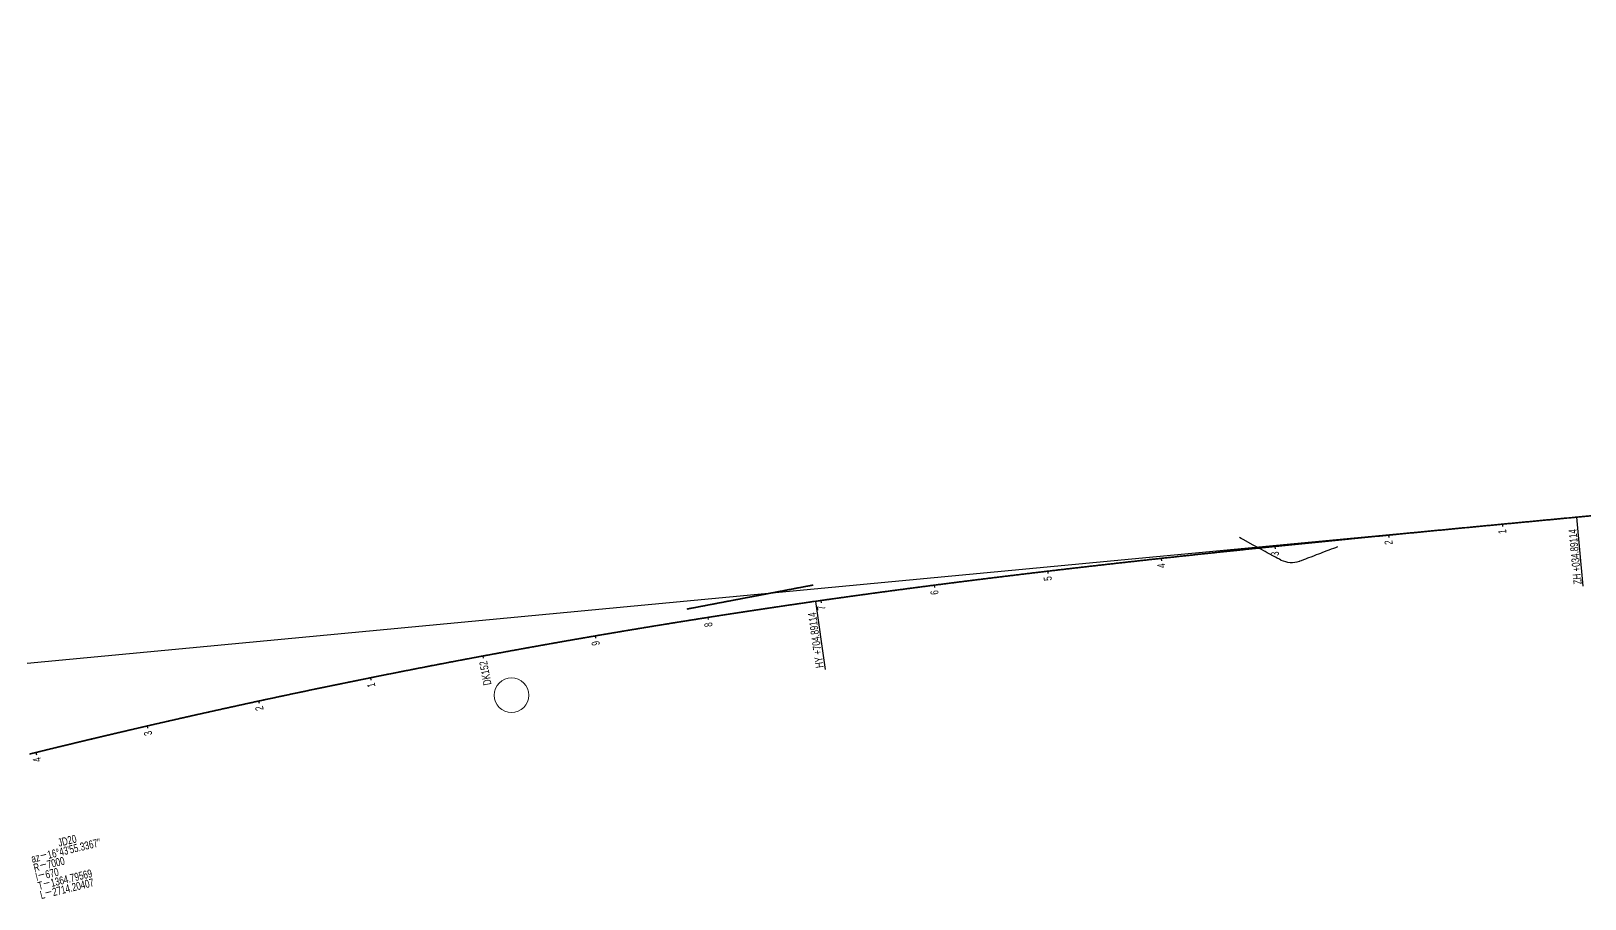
# Model space of a CAD drawing. Header units: millimetres. Extents: x 497834 to 621495, y 3353175 to 3430424.
# Drawn here: x 538261 to 539620, y 3374591 to 3375351 of the extents above; entities that cross this region are included whole.
import ezdxf

# ---------------------------------------------------------------- set-up
doc = ezdxf.new("R2010")
doc.units = ezdxf.units.MM
for name, color, linetype in [('DK改路中线', 7, 'Continuous'), ('dl4', 7, 'Continuous'), ('房屋圆', 7, 'Continuous'), ('沪乍杭打线-0.0-200.8段-施工系转设计系成果-2000坐标系-左线_中线_交点', 7, 'Continuous'), ('沪乍杭打线-0.0-200.8段-施工系转设计系成果-2000坐标系-左线_五大桩', 7, 'Continuous'), ('沪乍杭打线-0.0-200.8段-施工系转设计系成果-2000坐标系-左线_曲线资料', 7, 'Continuous'), ('沪乍杭打线-0.0-200.8段-施工系转设计系成果-2000坐标系-左线_里程', 7, 'Continuous')]:
    doc.layers.add(name, color=color, linetype=linetype)
doc.styles.add('PM_LC', font='slromans.shx', dxfattribs={"width": 0.75, "bigfont": 'hztxt.shx'})
doc.styles.add('PM_QX', font='slromans.shx', dxfattribs={"width": 0.75, "bigfont": 'hztxt.shx'})

msp = doc.modelspace()

# ---------------------------------------------------------------- linework, layer by layer
at = {"layer": 'DK改路中线', "color": 3, "linetype": 'Continuous', "ltscale": 2, "flags": 128}
msp.add_lwpolyline([(539403.9, 3374899.6), (539402, 3374898.9), (539400.2, 3374898.2), (539398.3, 3374897.5), (539396.4, 3374896.8), (539394.6, 3374896), (539390.8, 3374894.6), (539389, 3374893.9), (539387.1, 3374893.2), (539385.2, 3374892.5), (539383.3, 3374891.8), (539381.5, 3374891), (539377.7, 3374889.6), (539375.9, 3374888.9), (539374, 3374888.2), (539372.1, 3374887.5), (539370.9, 3374887, -0.219528), (539370.3, 3374886.8), (539368.4, 3374886.2), (539366.4, 3374885.8), (539364.4, 3374885.7), (539362.4, 3374885.7), (539360.4, 3374886), (539358.5, 3374886.4), (539356.6, 3374887), (539354.7, 3374887.8), (539354.2, 3374888.1), (539353, 3374888.8), (539351.2, 3374889.7), (539349.5, 3374890.7), (539342.4, 3374894.5), (539340.7, 3374895.5), (539331.9, 3374900.2), (539330.1, 3374901.2), (539321.3, 3374906), (539319.6, 3374906.9), (539318.2, 3374907.7)], format="xyb", dxfattribs=at)
at = {"layer": 'DK改路中线', "color": 3, "linetype": 'Continuous', "ltscale": 2, "const_width": 1.4, "flags": 128}
msp.add_lwpolyline([(538945.1, 3374866.2), (538943.1, 3374865.8), (538941.1, 3374865.4), (538939.2, 3374865.1), (538937.2, 3374864.7), (538935.2, 3374864.3), (538933.3, 3374863.9), (538931.3, 3374863.6), (538929.3, 3374863.2), (538925.4, 3374862.4), (538923.4, 3374862.1), (538921.5, 3374861.7), (538919.5, 3374861.3), (538917.6, 3374860.9), (538915.6, 3374860.6), (538913.6, 3374860.2), (538911.7, 3374859.8), (538909.7, 3374859.4), (538907.7, 3374859.1), (538905.8, 3374858.7), (538903.8, 3374858.3), (538901.8, 3374857.9), (538899.9, 3374857.6), (538897.9, 3374857.2), (538895.9, 3374856.8), (538894, 3374856.5), (538892, 3374856.1), (538890, 3374855.7), (538886.1, 3374855), (538884.2, 3374854.6), (538882.2, 3374854.2), (538880.2, 3374853.8), (538878.3, 3374853.5), (538876.3, 3374853.1), (538874.3, 3374852.7), (538872.4, 3374852.3), (538870.4, 3374852), (538868.4, 3374851.6), (538866.5, 3374851.2), (538864.5, 3374850.8), (538862.5, 3374850.5), (538860.6, 3374850.1), (538858.6, 3374849.7), (538856.6, 3374849.3), (538854.7, 3374849), (538852.7, 3374848.6), (538850.8, 3374848.2), (538848.8, 3374847.8), (538846.8, 3374847.5), (538844.9, 3374847.1), (538842.9, 3374846.7), (538840.9, 3374846.3), (538839, 3374846), (538837, 3374845.6), (538835, 3374845.2), (538834.5, 3374845.1)], dxfattribs=at)
at = {"layer": 'dl4', "color": 3, "linetype": 'Continuous', "ltscale": 2, "const_width": 1.4, "flags": 128}
msp.add_lwpolyline([(544110, 3375350.6), (539612.9, 3374925.6), (539611.9, 3374925.5), (539611, 3374925.4), (539610, 3374925.3), (539609, 3374925.2), (539608, 3374925.1), (539607, 3374925), (539606, 3374924.9), (539605, 3374924.9), (539604, 3374924.8), (539603, 3374924.7), (539602, 3374924.6), (539601, 3374924.5), (539600, 3374924.4), (539599, 3374924.3), (539598, 3374924.2), (539597, 3374924.1), (539596, 3374924), (539595, 3374923.9), (539594, 3374923.8), (539593, 3374923.7), (539592, 3374923.6), (539591, 3374923.5), (539590, 3374923.4), (539589, 3374923.3), (539588.1, 3374923.3), (539587.1, 3374923.2), (539586.1, 3374923.1), (539585.1, 3374923), (539584.1, 3374922.9), (539583.1, 3374922.8), (539582.1, 3374922.7), (539581.1, 3374922.6), (539580.1, 3374922.5), (539579.1, 3374922.4), (539578.1, 3374922.3), (539577.1, 3374922.2), (539576.1, 3374922.1), (539575.1, 3374922), (539574.1, 3374921.9), (539573.1, 3374921.8), (539572.1, 3374921.7), (539571.1, 3374921.6), (539570.1, 3374921.6), (539569.1, 3374921.5), (539568.1, 3374921.4), (539567.1, 3374921.3), (539566.2, 3374921.2), (539565.2, 3374921.1), (539564.2, 3374921), (539563.2, 3374920.9), (539562.2, 3374920.8), (539561.2, 3374920.7), (539560.2, 3374920.6), (539559.2, 3374920.5), (539558.2, 3374920.4), (539557.2, 3374920.3), (539556.2, 3374920.2), (539555.2, 3374920.1), (539554.2, 3374920), (539553.2, 3374920), (539552.2, 3374919.9), (539551.2, 3374919.8), (539550.2, 3374919.7), (539549.2, 3374919.6), (539548.2, 3374919.5), (539547.2, 3374919.4), (539546.2, 3374919.3), (539545.2, 3374919.2), (539544.2, 3374919.1), (539543.3, 3374919), (539542.3, 3374918.9), (539541.3, 3374918.8), (539540.3, 3374918.7), (539539.3, 3374918.6), (539538.3, 3374918.5), (539537.3, 3374918.4), (539536.3, 3374918.3), (539535.3, 3374918.2), (539534.3, 3374918.2), (539533.3, 3374918.1), (539532.3, 3374918), (539531.3, 3374917.9), (539530.3, 3374917.8), (539529.3, 3374917.7), (539528.3, 3374917.6), (539527.3, 3374917.5), (539526.3, 3374917.4), (539525.3, 3374917.3), (539524.3, 3374917.2), (539523.3, 3374917.1), (539522.3, 3374917), (539521.4, 3374916.9), (539520.4, 3374916.8), (539519.4, 3374916.7), (539518.4, 3374916.6), (539517.4, 3374916.5), (539516.4, 3374916.4), (539515.4, 3374916.4), (539514.4, 3374916.3), (539513.4, 3374916.2), (539512.4, 3374916.1), (539511.4, 3374916), (539510.4, 3374915.9), (539509.4, 3374915.8), (539508.4, 3374915.7), (539507.4, 3374915.6), (539506.4, 3374915.5), (539505.4, 3374915.4), (539504.4, 3374915.3), (539503.4, 3374915.2), (539502.4, 3374915.1), (539501.4, 3374915), (539500.4, 3374914.9), (539499.5, 3374914.8), (539498.5, 3374914.7), (539497.5, 3374914.6), (539496.5, 3374914.5), (539495.5, 3374914.4), (539494.5, 3374914.3), (539493.5, 3374914.3), (539492.5, 3374914.2), (539491.5, 3374914.1), (539490.5, 3374914), (539489.5, 3374913.9), (539488.5, 3374913.8), (539487.5, 3374913.7), (539486.5, 3374913.6), (539485.5, 3374913.5), (539484.5, 3374913.4), (539483.5, 3374913.3), (539482.5, 3374913.2), (539481.5, 3374913.1), (539480.5, 3374913), (539479.5, 3374912.9), (539478.5, 3374912.8), (539477.6, 3374912.7), (539476.6, 3374912.6), (539475.6, 3374912.5), (539474.6, 3374912.4), (539473.6, 3374912.3), (539472.6, 3374912.2), (539471.6, 3374912.1), (539470.6, 3374912), (539469.6, 3374912), (539468.6, 3374911.9), (539467.6, 3374911.8), (539466.6, 3374911.7), (539465.6, 3374911.6), (539464.6, 3374911.5), (539463.6, 3374911.4), (539462.6, 3374911.3), (539461.6, 3374911.2), (539460.6, 3374911.1), (539459.6, 3374911), (539458.6, 3374910.9), (539457.6, 3374910.8), (539456.7, 3374910.7), (539455.7, 3374910.6), (539454.7, 3374910.5), (539453.7, 3374910.4), (539452.7, 3374910.3), (539451.7, 3374910.2), (539450.7, 3374910.1), (539449.7, 3374910), (539448.7, 3374909.9), (539447.7, 3374909.8), (539446.7, 3374909.7), (539445.7, 3374909.6), (539444.7, 3374909.5), (539443.7, 3374909.4), (539442.7, 3374909.3), (539441.7, 3374909.2), (539440.7, 3374909.1), (539439.7, 3374909), (539438.7, 3374909), (539437.7, 3374908.9), (539436.7, 3374908.8), (539435.8, 3374908.7), (539434.8, 3374908.6), (539433.8, 3374908.5), (539432.8, 3374908.4), (539431.8, 3374908.3), (539430.8, 3374908.2), (539429.8, 3374908.1), (539428.8, 3374908), (539427.8, 3374907.9), (539426.8, 3374907.8), (539425.8, 3374907.7), (539424.8, 3374907.6), (539423.8, 3374907.5), (539422.8, 3374907.4), (539421.8, 3374907.3), (539420.8, 3374907.2), (539419.8, 3374907.1), (539418.8, 3374907), (539417.8, 3374906.9), (539416.8, 3374906.8), (539415.8, 3374906.7), (539414.9, 3374906.6), (539413.9, 3374906.5), (539412.9, 3374906.4), (539411.9, 3374906.3), (539410.9, 3374906.2), (539409.9, 3374906.1), (539408.9, 3374906), (539407.9, 3374905.9), (539406.9, 3374905.8), (539405.9, 3374905.7), (539404.9, 3374905.6), (539403.9, 3374905.5), (539402.9, 3374905.4), (539401.9, 3374905.3), (539400.9, 3374905.2), (539399.9, 3374905.1), (539398.9, 3374905), (539397.9, 3374904.9), (539396.9, 3374904.8), (539395.9, 3374904.7), (539394.9, 3374904.6), (539394, 3374904.5), (539393, 3374904.4), (539392, 3374904.3), (539391, 3374904.2), (539390, 3374904.1), (539389, 3374904), (539388, 3374903.9), (539387, 3374903.8), (539386, 3374903.7), (539385, 3374903.6), (539384, 3374903.5), (539383, 3374903.4), (539382, 3374903.3), (539381, 3374903.2), (539380, 3374903.1), (539379, 3374903), (539378, 3374902.9), (539377, 3374902.8), (539376, 3374902.7), (539375, 3374902.6), (539374.1, 3374902.5), (539373.1, 3374902.4), (539372.1, 3374902.3), (539371.1, 3374902.2), (539370.1, 3374902.1), (539369.1, 3374902), (539368.1, 3374901.9), (539367.1, 3374901.8), (539366.1, 3374901.7), (539365.1, 3374901.6), (539364.1, 3374901.5), (539363.1, 3374901.4), (539362.1, 3374901.3), (539361.1, 3374901.2), (539360.1, 3374901.1), (539359.1, 3374901), (539358.1, 3374900.9), (539357.1, 3374900.8), (539356.1, 3374900.7), (539355.1, 3374900.6), (539354.2, 3374900.5), (539353.2, 3374900.4), (539352.2, 3374900.3), (539351.2, 3374900.2), (539350.2, 3374900.1), (539349.2, 3374900), (539348.2, 3374899.9), (539347.2, 3374899.8), (539346.2, 3374899.7), (539345.2, 3374899.6), (539344.2, 3374899.5), (539343.2, 3374899.4), (539342.2, 3374899.3), (539341.2, 3374899.2), (539340.2, 3374899.1), (539339.2, 3374899), (539338.2, 3374898.9), (539337.2, 3374898.8), (539336.2, 3374898.7), (539335.3, 3374898.6), (539334.3, 3374898.5), (539333.3, 3374898.4), (539332.3, 3374898.3), (539331.3, 3374898.2), (539330.3, 3374898.1), (539329.3, 3374898), (539328.3, 3374897.9), (539327.3, 3374897.8), (539326.3, 3374897.7), (539325.3, 3374897.6), (539324.3, 3374897.5), (539323.3, 3374897.4), (539322.3, 3374897.3), (539321.3, 3374897.1), (539320.3, 3374897), (539319.3, 3374896.9), (539318.3, 3374896.8), (539317.3, 3374896.7), (539316.4, 3374896.6), (539315.4, 3374896.5), (539314.4, 3374896.4), (539313.4, 3374896.3), (539312.4, 3374896.2), (539311.4, 3374896.1), (539310.4, 3374896), (539309.4, 3374895.9), (539308.4, 3374895.8), (539307.4, 3374895.7), (539306.4, 3374895.6), (539305.4, 3374895.5), (539304.4, 3374895.4), (539303.4, 3374895.3), (539302.4, 3374895.2), (539301.4, 3374895.1), (539300.4, 3374895), (539299.4, 3374894.9), (539298.5, 3374894.8), (539297.5, 3374894.7), (539296.5, 3374894.5), (539295.5, 3374894.4), (539294.5, 3374894.3), (539293.5, 3374894.2), (539292.5, 3374894.1), (539291.5, 3374894), (539290.5, 3374893.9), (539289.5, 3374893.8), (539288.5, 3374893.7), (539287.5, 3374893.6), (539286.5, 3374893.5), (539285.5, 3374893.4), (539284.5, 3374893.3), (539283.5, 3374893.2), (539282.5, 3374893.1), (539281.5, 3374893), (539280.6, 3374892.9), (539279.6, 3374892.8), (539278.6, 3374892.7), (539277.6, 3374892.5), (539276.6, 3374892.4), (539275.6, 3374892.3), (539274.6, 3374892.2), (539273.6, 3374892.1), (539272.6, 3374892), (539271.6, 3374891.9), (539270.6, 3374891.8), (539269.6, 3374891.7), (539268.6, 3374891.6), (539267.6, 3374891.5), (539266.6, 3374891.4), (539265.6, 3374891.3), (539264.6, 3374891.2), (539263.6, 3374891.1), (539262.7, 3374890.9), (539261.7, 3374890.8), (539260.7, 3374890.7), (539259.7, 3374890.6), (539258.7, 3374890.5), (539257.7, 3374890.4), (539256.7, 3374890.3), (539255.7, 3374890.2), (539254.7, 3374890.1), (539253.7, 3374890), (539252.7, 3374889.9), (539251.7, 3374889.8), (539250.7, 3374889.7), (539249.7, 3374889.5), (539248.7, 3374889.4), (539247.7, 3374889.3), (539246.7, 3374889.2), (539245.8, 3374889.1), (539244.8, 3374889), (539243.8, 3374888.9), (539242.8, 3374888.8), (539241.8, 3374888.7), (539240.8, 3374888.6), (539239.8, 3374888.5), (539238.8, 3374888.4), (539237.8, 3374888.2), (539236.8, 3374888.1), (539235.8, 3374888), (539234.8, 3374887.9), (539233.8, 3374887.8), (539232.8, 3374887.7), (539231.8, 3374887.6), (539230.8, 3374887.5), (539229.8, 3374887.4), (539228.9, 3374887.3), (539227.9, 3374887.1), (539226.9, 3374887), (539225.9, 3374886.9), (539224.9, 3374886.8), (539223.9, 3374886.7), (539222.9, 3374886.6), (539221.9, 3374886.5), (539220.9, 3374886.4), (539219.9, 3374886.3), (539218.9, 3374886.2), (539217.9, 3374886), (539216.9, 3374885.9), (539215.9, 3374885.8), (539214.9, 3374885.7), (539213.9, 3374885.6), (539213, 3374885.5), (539212, 3374885.4), (539211, 3374885.3), (539210, 3374885.2), (539209, 3374885), (539208, 3374884.9), (539207, 3374884.8), (539206, 3374884.7), (539205, 3374884.6), (539204, 3374884.5), (539203, 3374884.4), (539202, 3374884.3), (539201, 3374884.1), (539200, 3374884), (539199, 3374883.9), (539198, 3374883.8), (539197.1, 3374883.7), (539196.1, 3374883.6), (539195.1, 3374883.5), (539194.1, 3374883.4), (539193.1, 3374883.2), (539192.1, 3374883.1), (539191.1, 3374883), (539190.1, 3374882.9), (539189.1, 3374882.8), (539188.1, 3374882.7), (539187.1, 3374882.6), (539186.1, 3374882.5), (539185.1, 3374882.3), (539184.1, 3374882.2), (539183.1, 3374882.1), (539182.2, 3374882), (539181.2, 3374881.9), (539180.2, 3374881.8), (539179.2, 3374881.7), (539178.2, 3374881.5), (539177.2, 3374881.4), (539176.2, 3374881.3), (539175.2, 3374881.2), (539174.2, 3374881.1), (539173.2, 3374881), (539172.2, 3374880.9), (539171.2, 3374880.7), (539170.2, 3374880.6), (539169.2, 3374880.5), (539168.2, 3374880.4), (539167.2, 3374880.3), (539166.3, 3374880.2), (539165.3, 3374880), (539164.3, 3374879.9), (539163.3, 3374879.8), (539162.3, 3374879.7), (539161.3, 3374879.6), (539160.3, 3374879.5), (539159.3, 3374879.4), (539158.3, 3374879.2), (539157.3, 3374879.1), (539156.3, 3374879), (539155.3, 3374878.9), (539154.3, 3374878.8), (539153.3, 3374878.7), (539152.4, 3374878.5), (539151.4, 3374878.4), (539150.4, 3374878.3), (539149.4, 3374878.2), (539148.4, 3374878.1), (539147.4, 3374878), (539146.4, 3374877.8), (539145.4, 3374877.7), (539144.4, 3374877.6), (539143.4, 3374877.5), (539142.4, 3374877.4), (539141.4, 3374877.2), (539140.4, 3374877.1), (539139.4, 3374877), (539138.4, 3374876.9), (539137.5, 3374876.8), (539136.5, 3374876.7), (539135.5, 3374876.5), (539134.5, 3374876.4), (539133.5, 3374876.3), (539132.5, 3374876.2), (539131.5, 3374876.1), (539130.5, 3374875.9), (539129.5, 3374875.8), (539128.5, 3374875.7), (539127.5, 3374875.6), (539126.5, 3374875.5), (539125.5, 3374875.3), (539124.5, 3374875.2), (539123.6, 3374875.1), (539122.6, 3374875), (539121.6, 3374874.9), (539120.6, 3374874.7), (539119.6, 3374874.6), (539118.6, 3374874.5), (539117.6, 3374874.4), (539116.6, 3374874.3), (539115.6, 3374874.1), (539114.6, 3374874), (539113.6, 3374873.9), (539112.6, 3374873.8), (539111.6, 3374873.7), (539110.6, 3374873.5), (539109.7, 3374873.4), (539108.7, 3374873.3), (539107.7, 3374873.2), (539106.7, 3374873.1), (539105.7, 3374872.9), (539104.7, 3374872.8), (539103.7, 3374872.7), (539102.7, 3374872.6), (539101.7, 3374872.4), (539100.7, 3374872.3), (539099.7, 3374872.2), (539098.7, 3374872.1), (539097.7, 3374872), (539096.8, 3374871.8), (539095.8, 3374871.7), (539094.8, 3374871.6), (539093.8, 3374871.5), (539092.8, 3374871.3), (539091.8, 3374871.2), (539090.8, 3374871.1), (539089.8, 3374871), (539088.8, 3374870.9), (539087.8, 3374870.7), (539086.8, 3374870.6), (539085.8, 3374870.5), (539084.8, 3374870.4), (539083.9, 3374870.2), (539082.9, 3374870.1), (539081.9, 3374870), (539080.9, 3374869.9), (539079.9, 3374869.7), (539078.9, 3374869.6), (539077.9, 3374869.5), (539076.9, 3374869.4), (539075.9, 3374869.2), (539074.9, 3374869.1), (539073.9, 3374869), (539072.9, 3374868.9), (539071.9, 3374868.7), (539071, 3374868.6), (539070, 3374868.5), (539069, 3374868.4), (539068, 3374868.2), (539067, 3374868.1), (539066, 3374868), (539065, 3374867.9), (539064, 3374867.7), (539063, 3374867.6), (539062, 3374867.5), (539061, 3374867.3), (539060, 3374867.2), (539059.1, 3374867.1), (539058.1, 3374867), (539057.1, 3374866.8), (539056.1, 3374866.7), (539055.1, 3374866.6), (539054.1, 3374866.5), (539053.1, 3374866.3), (539052.1, 3374866.2), (539051.1, 3374866.1), (539050.1, 3374865.9), (539049.1, 3374865.8), (539048.1, 3374865.7), (539047.1, 3374865.6), (539046.2, 3374865.4), (539045.2, 3374865.3), (539044.2, 3374865.2), (539043.2, 3374865), (539042.2, 3374864.9), (539041.2, 3374864.8), (539040.2, 3374864.7), (539039.2, 3374864.5), (539038.2, 3374864.4), (539037.2, 3374864.3), (539036.2, 3374864.1), (539035.2, 3374864), (539034.3, 3374863.9), (539033.3, 3374863.8), (539032.3, 3374863.6), (539031.3, 3374863.5), (539030.3, 3374863.4), (539029.3, 3374863.2), (539028.3, 3374863.1), (539027.3, 3374863), (539026.3, 3374862.8), (539025.3, 3374862.7), (539024.3, 3374862.6), (539023.4, 3374862.4), (539022.4, 3374862.3), (539021.4, 3374862.2), (539020.4, 3374862.1), (539019.4, 3374861.9), (539018.4, 3374861.8), (539017.4, 3374861.7), (539016.4, 3374861.5), (539015.4, 3374861.4), (539014.4, 3374861.3), (539013.4, 3374861.1), (539012.4, 3374861), (539011.5, 3374860.9), (539010.5, 3374860.7), (539009.5, 3374860.6), (539008.5, 3374860.5), (539007.5, 3374860.3), (539006.5, 3374860.2), (539005.5, 3374860.1), (539004.5, 3374859.9), (539003.5, 3374859.8), (539002.5, 3374859.7), (539001.5, 3374859.5), (539000.6, 3374859.4), (538999.6, 3374859.3), (538998.6, 3374859.1), (538997.6, 3374859), (538996.6, 3374858.9), (538995.6, 3374858.7), (538994.6, 3374858.6), (538993.6, 3374858.4), (538992.6, 3374858.3), (538991.6, 3374858.2), (538990.6, 3374858), (538989.7, 3374857.9), (538988.7, 3374857.8), (538987.7, 3374857.6), (538986.7, 3374857.5), (538985.7, 3374857.4), (538984.7, 3374857.2), (538983.7, 3374857.1), (538982.7, 3374857), (538981.7, 3374856.8), (538980.7, 3374856.7), (538979.7, 3374856.5), (538978.8, 3374856.4), (538977.8, 3374856.3), (538976.8, 3374856.1), (538975.8, 3374856), (538974.8, 3374855.9), (538973.8, 3374855.7), (538972.8, 3374855.6), (538971.8, 3374855.4), (538970.8, 3374855.3), (538969.8, 3374855.2), (538968.9, 3374855), (538967.9, 3374854.9), (538966.9, 3374854.7), (538965.9, 3374854.6), (538964.9, 3374854.5), (538963.9, 3374854.3), (538962.9, 3374854.2), (538961.9, 3374854.1), (538960.9, 3374853.9), (538959.9, 3374853.8), (538959, 3374853.6), (538958, 3374853.5), (538957, 3374853.4), (538956, 3374853.2), (538955, 3374853.1), (538954, 3374852.9), (538953, 3374852.8), (538952, 3374852.7), (538951, 3374852.5), (538950, 3374852.4), (538949.1, 3374852.2), (538948.1, 3374852.1), (538947.1, 3374851.9, 0.049118), (538946.1, 3374851.9), (538945.1, 3374851.8), (538944.1, 3374851.6), (538943.1, 3374851.5), (538942.1, 3374851.2), (538942.1, 3374851.2), (538941.1, 3374851.1), (538940.2, 3374851), (538939.2, 3374850.8), (538938.2, 3374850.7), (538937.2, 3374850.5), (538937.2, 3374850.5), (538936.2, 3374850.4), (538935.2, 3374850.2), (538934.2, 3374850.1), (538933.2, 3374850), (538932.2, 3374849.8), (538932.2, 3374849.8), (538931.2, 3374849.7), (538930.3, 3374849.5), (538929.3, 3374849.4), (538928.3, 3374849.2), (538927.3, 3374849.1), (538927.3, 3374849.1), (538926.3, 3374848.9), (538925.3, 3374848.8), (538924.3, 3374848.7), (538923.3, 3374848.5), (538922.3, 3374848.4), (538922.3, 3374848.4), (538921.3, 3374848.2), (538920.4, 3374848.1), (538919.4, 3374847.9), (538918.4, 3374847.8), (538917.4, 3374847.6), (538917.4, 3374847.6), (538916.4, 3374847.5), (538915.4, 3374847.3), (538914.4, 3374847.2), (538913.4, 3374847.1), (538912.4, 3374846.9), (538912.4, 3374846.9), (538911.5, 3374846.8), (538910.5, 3374846.6), (538909.5, 3374846.5), (538908.5, 3374846.3), (538907.5, 3374846.2), (538907.5, 3374846.2), (538906.5, 3374846), (538905.5, 3374845.9), (538904.5, 3374845.7), (538903.5, 3374845.6), (538902.6, 3374845.4), (538902.5, 3374845.4), (538901.6, 3374845.3), (538900.6, 3374845.1), (538899.6, 3374845), (538898.6, 3374844.8), (538897.6, 3374844.7), (538897.6, 3374844.7), (538896.6, 3374844.5), (538895.6, 3374844.4), (538894.6, 3374844.2), (538893.7, 3374844.1), (538892.7, 3374843.9), (538892.7, 3374843.9), (538891.7, 3374843.8), (538890.7, 3374843.6), (538889.7, 3374843.5), (538888.7, 3374843.3), (538887.7, 3374843.2), (538887.7, 3374843.2), (538886.7, 3374843), (538885.7, 3374842.9), (538884.8, 3374842.7), (538883.8, 3374842.6), (538882.8, 3374842.4), (538882.8, 3374842.4), (538881.8, 3374842.3), (538880.8, 3374842.1), (538879.8, 3374842), (538878.8, 3374841.8), (538877.8, 3374841.7), (538877.8, 3374841.7), (538876.8, 3374841.5), (538875.9, 3374841.4), (538874.9, 3374841.2), (538873.9, 3374841.1), (538872.9, 3374840.9), (538872.9, 3374840.9), (538871.9, 3374840.8), (538870.9, 3374840.6), (538869.9, 3374840.5), (538868.9, 3374840.3), (538868, 3374840.2), (538867.9, 3374840.2), (538867, 3374840), (538866, 3374839.9), (538865, 3374839.7), (538864, 3374839.6), (538863, 3374839.4), (538863, 3374839.4), (538862, 3374839.2), (538861, 3374839.1), (538860, 3374838.9), (538859.1, 3374838.8), (538858.1, 3374838.6), (538858.1, 3374838.6), (538857.1, 3374838.5), (538856.1, 3374838.3), (538855.1, 3374838.2), (538854.1, 3374838), (538853.1, 3374837.9), (538853.1, 3374837.9), (538852.1, 3374837.7), (538851.2, 3374837.5), (538850.2, 3374837.4), (538849.2, 3374837.2), (538848.2, 3374837.1), (538848.2, 3374837.1), (538847.2, 3374836.9), (538846.2, 3374836.8), (538845.2, 3374836.6), (538844.2, 3374836.5), (538843.3, 3374836.3), (538843.2, 3374836.3), (538842.3, 3374836.1), (538841.3, 3374836), (538840.3, 3374835.8), (538839.3, 3374835.7), (538838.3, 3374835.5), (538838.3, 3374835.5), (538837.3, 3374835.4), (538836.3, 3374835.2), (538835.4, 3374835), (538834.4, 3374834.9), (538833.4, 3374834.7), (538833.4, 3374834.7), (538832.4, 3374834.6), (538831.4, 3374834.4), (538830.4, 3374834.3), (538829.4, 3374834.1), (538828.4, 3374833.9), (538828.4, 3374833.9), (538827.5, 3374833.8), (538826.5, 3374833.6), (538825.5, 3374833.5), (538824.5, 3374833.3), (538823.5, 3374833.1), (538823.5, 3374833.1), (538822.5, 3374833), (538821.5, 3374832.8), (538820.5, 3374832.7), (538819.6, 3374832.5), (538818.6, 3374832.3), (538818.6, 3374832.3), (538817.6, 3374832.2), (538816.6, 3374832), (538815.6, 3374831.9), (538814.6, 3374831.7), (538813.6, 3374831.5), (538813.6, 3374831.5), (538812.6, 3374831.4), (538811.7, 3374831.2), (538810.7, 3374831.1), (538809.7, 3374830.9), (538808.7, 3374830.7), (538808.7, 3374830.7), (538807.7, 3374830.6), (538806.7, 3374830.4), (538805.7, 3374830.3), (538804.8, 3374830.1), (538803.8, 3374829.9), (538803.8, 3374829.9), (538802.8, 3374829.8), (538801.8, 3374829.6), (538800.8, 3374829.4), (538799.8, 3374829.3), (538798.8, 3374829.1), (538798.8, 3374829.1), (538797.8, 3374829), (538796.9, 3374828.8), (538795.9, 3374828.6), (538794.9, 3374828.5), (538793.9, 3374828.3), (538793.9, 3374828.3), (538792.9, 3374828.1), (538791.9, 3374828), (538790.9, 3374827.8), (538790, 3374827.6), (538789, 3374827.5), (538789, 3374827.5), (538788, 3374827.3), (538787, 3374827.2), (538786, 3374827), (538785, 3374826.8), (538784, 3374826.7), (538784, 3374826.7), (538783, 3374826.5), (538782.1, 3374826.3), (538781.1, 3374826.2), (538780.1, 3374826), (538779.1, 3374825.8), (538779.1, 3374825.8), (538778.1, 3374825.7), (538777.1, 3374825.5), (538776.1, 3374825.3), (538775.2, 3374825.2), (538774.2, 3374825), (538774.2, 3374825), (538773.2, 3374824.8), (538772.2, 3374824.7), (538771.2, 3374824.5), (538770.2, 3374824.3), (538769.2, 3374824.2), (538769.2, 3374824.2), (538768.3, 3374824), (538767.3, 3374823.8), (538766.3, 3374823.7), (538765.3, 3374823.5), (538764.3, 3374823.3), (538764.3, 3374823.3), (538763.3, 3374823.2), (538762.3, 3374823), (538761.4, 3374822.8), (538760.4, 3374822.7), (538759.4, 3374822.5), (538759.4, 3374822.5), (538758.4, 3374822.3), (538757.4, 3374822.2), (538756.4, 3374822), (538755.4, 3374821.8), (538754.5, 3374821.7), (538754.4, 3374821.6), (538753.5, 3374821.5), (538752.5, 3374821.3), (538751.5, 3374821.1), (538750.5, 3374821), (538749.5, 3374820.8), (538749.5, 3374820.8), (538748.5, 3374820.6), (538747.6, 3374820.5), (538746.6, 3374820.3), (538745.6, 3374820.1), (538744.6, 3374820), (538744.6, 3374820), (538743.6, 3374819.8), (538742.6, 3374819.6), (538741.6, 3374819.4), (538740.7, 3374819.3), (538739.7, 3374819.1), (538739.7, 3374819.1), (538738.7, 3374818.9), (538737.7, 3374818.8), (538736.7, 3374818.6), (538735.7, 3374818.4), (538734.7, 3374818.2), (538734.7, 3374818.2), (538733.8, 3374818.1), (538732.8, 3374817.9), (538731.8, 3374817.7), (538730.8, 3374817.6), (538729.8, 3374817.4), (538729.8, 3374817.4), (538728.8, 3374817.2), (538727.9, 3374817), (538726.9, 3374816.9), (538725.9, 3374816.7), (538724.9, 3374816.5), (538724.9, 3374816.5), (538723.9, 3374816.3), (538722.9, 3374816.2), (538721.9, 3374816), (538721, 3374815.8), (538720, 3374815.6), (538720, 3374815.6), (538719, 3374815.5), (538718, 3374815.3), (538717, 3374815.1), (538716, 3374814.9), (538715, 3374814.8), (538715, 3374814.8), (538714.1, 3374814.6), (538713.1, 3374814.4), (538712.1, 3374814.2), (538711.1, 3374814.1), (538710.1, 3374813.9), (538710.1, 3374813.9), (538709.1, 3374813.7), (538708.2, 3374813.5), (538707.2, 3374813.4), (538706.2, 3374813.2), (538705.2, 3374813), (538705.2, 3374813), (538704.2, 3374812.8), (538703.2, 3374812.7), (538702.3, 3374812.5), (538701.3, 3374812.3), (538700.3, 3374812.1), (538700.3, 3374812.1), (538699.3, 3374812), (538698.3, 3374811.8), (538697.3, 3374811.6), (538696.3, 3374811.4), (538695.4, 3374811.3), (538695.4, 3374811.2), (538694.4, 3374811.1), (538693.4, 3374810.9), (538692.4, 3374810.7), (538691.4, 3374810.5), (538690.4, 3374810.4), (538690.4, 3374810.4), (538689.5, 3374810.2), (538688.5, 3374810), (538687.5, 3374809.8), (538686.5, 3374809.6), (538685.5, 3374809.5), (538685.5, 3374809.5), (538684.5, 3374809.3), (538683.6, 3374809.1), (538682.6, 3374808.9), (538681.6, 3374808.8), (538680.6, 3374808.6), (538680.6, 3374808.6), (538679.6, 3374808.4), (538678.6, 3374808.2), (538677.7, 3374808), (538676.7, 3374807.9), (538675.7, 3374807.7), (538675.7, 3374807.7), (538674.7, 3374807.5), (538673.7, 3374807.3), (538672.7, 3374807.1), (538671.8, 3374806.9), (538670.8, 3374806.8), (538670.8, 3374806.8), (538669.8, 3374806.6), (538668.8, 3374806.4), (538667.8, 3374806.2), (538666.8, 3374806), (538665.9, 3374805.9), (538665.8, 3374805.9), (538664.9, 3374805.7), (538663.9, 3374805.5), (538662.9, 3374805.3), (538661.9, 3374805.1), (538660.9, 3374804.9), (538660.9, 3374804.9), (538660, 3374804.8), (538659, 3374804.6), (538658, 3374804.4), (538657, 3374804.2), (538656, 3374804), (538656, 3374804), (538655, 3374803.9), (538654.1, 3374803.7), (538653.1, 3374803.5), (538652.1, 3374803.3), (538651.1, 3374803.1), (538651.1, 3374803.1), (538650.1, 3374802.9), (538649.1, 3374802.7), (538648.2, 3374802.6), (538647.2, 3374802.4), (538646.2, 3374802.2), (538646.2, 3374802.2), (538645.2, 3374802), (538644.2, 3374801.8), (538643.2, 3374801.6), (538642.3, 3374801.5), (538641.3, 3374801.3), (538641.3, 3374801.3), (538640.3, 3374801.1), (538639.3, 3374800.9), (538638.3, 3374800.7), (538637.3, 3374800.5), (538636.4, 3374800.3), (538636.4, 3374800.3), (538635.4, 3374800.2), (538634.4, 3374800), (538633.4, 3374799.8), (538632.4, 3374799.6), (538631.4, 3374799.4), (538631.4, 3374799.4), (538630.5, 3374799.2), (538629.5, 3374799), (538628.5, 3374798.9), (538627.5, 3374798.7), (538626.5, 3374798.5), (538626.5, 3374798.5), (538625.6, 3374798.3), (538624.6, 3374798.1), (538623.6, 3374797.9), (538622.6, 3374797.7), (538621.6, 3374797.5), (538621.6, 3374797.5), (538620.6, 3374797.3), (538619.7, 3374797.2), (538618.7, 3374797), (538617.7, 3374796.8), (538616.7, 3374796.6), (538616.7, 3374796.6), (538615.7, 3374796.4), (538614.8, 3374796.2), (538613.8, 3374796), (538612.8, 3374795.8), (538611.8, 3374795.7), (538611.8, 3374795.6), (538610.8, 3374795.5), (538609.8, 3374795.3), (538608.9, 3374795.1), (538607.9, 3374794.9), (538606.9, 3374794.7), (538606.9, 3374794.7), (538605.9, 3374794.5), (538604.9, 3374794.3), (538604, 3374794.1), (538603, 3374793.9), (538602, 3374793.7), (538602, 3374793.7), (538601, 3374793.6), (538600, 3374793.4), (538599, 3374793.2), (538598.1, 3374793), (538597.1, 3374792.8), (538597.1, 3374792.8), (538596.1, 3374792.6), (538595.1, 3374792.4), (538594.1, 3374792.2), (538593.2, 3374792), (538592.2, 3374791.8), (538592.2, 3374791.8), (538591.2, 3374791.6), (538590.2, 3374791.4), (538589.2, 3374791.3), (538588.2, 3374791.1), (538587.3, 3374790.9), (538587.3, 3374790.9), (538586.3, 3374790.7), (538585.3, 3374790.5), (538584.3, 3374790.3), (538583.3, 3374790.1), (538582.4, 3374789.9), (538582.4, 3374789.9), (538581.4, 3374789.7), (538580.4, 3374789.5), (538579.4, 3374789.3), (538578.4, 3374789.1), (538577.5, 3374788.9), (538577.4, 3374788.9), (538576.5, 3374788.7), (538575.5, 3374788.5), (538574.5, 3374788.3), (538573.5, 3374788.2), (538572.6, 3374788), (538572.5, 3374788), (538571.6, 3374787.8), (538570.6, 3374787.6), (538569.6, 3374787.4), (538568.6, 3374787.2), (538567.6, 3374787), (538567.6, 3374787), (538566.7, 3374786.8), (538565.7, 3374786.6), (538564.7, 3374786.4), (538563.7, 3374786.2), (538562.7, 3374786), (538562.7, 3374786), (538561.8, 3374785.8), (538560.8, 3374785.6), (538559.8, 3374785.4), (538558.8, 3374785.2), (538557.8, 3374785), (538557.8, 3374785), (538556.9, 3374784.8), (538555.9, 3374784.6), (538554.9, 3374784.4), (538553.9, 3374784.2), (538552.9, 3374784), (538552.9, 3374784), (538552, 3374783.8), (538551, 3374783.6), (538550, 3374783.4), (538549, 3374783.2), (538548, 3374783), (538548, 3374783), (538547.1, 3374782.8), (538546.1, 3374782.6), (538545.1, 3374782.4), (538544.1, 3374782.2), (538543.1, 3374782), (538543.1, 3374782), (538542.2, 3374781.8), (538541.2, 3374781.6), (538540.2, 3374781.4), (538539.2, 3374781.2), (538538.2, 3374781), (538538.2, 3374781), (538537.3, 3374780.8), (538536.3, 3374780.6), (538535.3, 3374780.4), (538534.3, 3374780.2), (538533.3, 3374780), (538533.3, 3374780), (538532.4, 3374779.8), (538531.4, 3374779.6), (538530.4, 3374779.4), (538529.4, 3374779.2), (538528.4, 3374779), (538528.4, 3374779), (538527.5, 3374778.8), (538526.5, 3374778.6), (538525.5, 3374778.4), (538524.5, 3374778.2), (538523.5, 3374778), (538523.5, 3374778), (538522.6, 3374777.8), (538521.6, 3374777.6), (538520.6, 3374777.4), (538519.6, 3374777.2), (538518.7, 3374777), (538518.6, 3374777), (538517.7, 3374776.8), (538516.7, 3374776.6), (538515.7, 3374776.4), (538514.7, 3374776.2), (538513.8, 3374776), (538513.7, 3374776), (538512.8, 3374775.8), (538511.8, 3374775.6), (538510.8, 3374775.4), (538509.8, 3374775.2), (538508.9, 3374775), (538508.9, 3374775), (538507.9, 3374774.8), (538506.9, 3374774.6), (538505.9, 3374774.4), (538504.9, 3374774.2), (538504, 3374774), (538504, 3374774), (538503, 3374773.8), (538502, 3374773.5), (538501, 3374773.3), (538500.1, 3374773.1), (538499.1, 3374772.9), (538499.1, 3374772.9), (538498.1, 3374772.7), (538497.1, 3374772.5), (538496.1, 3374772.3), (538495.2, 3374772.1), (538494.2, 3374771.9), (538494.2, 3374771.9), (538493.2, 3374771.7), (538492.2, 3374771.5), (538491.2, 3374771.3), (538490.3, 3374771.1), (538489.3, 3374770.9), (538489.3, 3374770.9), (538488.3, 3374770.7), (538487.3, 3374770.5), (538486.4, 3374770.2), (538485.4, 3374770), (538484.4, 3374769.8), (538484.4, 3374769.8), (538483.4, 3374769.6), (538482.4, 3374769.4), (538481.5, 3374769.2), (538480.5, 3374769), (538479.5, 3374768.8), (538479.5, 3374768.8), (538478.5, 3374768.6), (538477.6, 3374768.4), (538476.6, 3374768.2), (538475.6, 3374768), (538474.6, 3374767.7), (538474.6, 3374767.7), (538473.6, 3374767.5), (538472.7, 3374767.3), (538471.7, 3374767.1), (538470.7, 3374766.9), (538469.7, 3374766.7), (538469.7, 3374766.7), (538468.8, 3374766.5), (538467.8, 3374766.3), (538466.8, 3374766.1), (538465.8, 3374765.9), (538464.8, 3374765.7), (538464.8, 3374765.6), (538463.9, 3374765.4), (538462.9, 3374765.2), (538461.9, 3374765), (538460.9, 3374764.8), (538460, 3374764.6), (538459.9, 3374764.6), (538459, 3374764.4), (538458, 3374764.2), (538457, 3374764), (538456, 3374763.8), (538455.1, 3374763.5), (538455.1, 3374763.5), (538454.1, 3374763.3), (538453.1, 3374763.1), (538452.1, 3374762.9), (538451.2, 3374762.7), (538450.2, 3374762.5), (538450.2, 3374762.5), (538449.2, 3374762.3), (538448.2, 3374762.1), (538447.2, 3374761.8), (538446.3, 3374761.6), (538445.3, 3374761.4), (538445.3, 3374761.4), (538444.3, 3374761.2), (538443.3, 3374761), (538442.4, 3374760.8), (538441.4, 3374760.6), (538440.4, 3374760.3), (538440.4, 3374760.3), (538439.4, 3374760.1), (538438.5, 3374759.9), (538437.5, 3374759.7), (538436.5, 3374759.5), (538435.5, 3374759.3), (538435.5, 3374759.3), (538434.5, 3374759.1), (538433.6, 3374758.8), (538432.6, 3374758.6), (538431.6, 3374758.4), (538430.6, 3374758.2), (538430.6, 3374758.2), (538429.7, 3374758), (538428.7, 3374757.8), (538427.7, 3374757.6), (538426.7, 3374757.3), (538425.8, 3374757.1), (538425.8, 3374757.1), (538424.8, 3374756.9), (538423.8, 3374756.7), (538422.8, 3374756.5), (538421.9, 3374756.3), (538420.9, 3374756), (538420.9, 3374756), (538419.9, 3374755.8), (538418.9, 3374755.6), (538418, 3374755.4), (538417, 3374755.2), (538416, 3374755), (538416, 3374754.9), (538415, 3374754.7), (538414, 3374754.5), (538413.1, 3374754.3), (538412.1, 3374754.1), (538411.1, 3374753.9), (538411.1, 3374753.9), (538410.1, 3374753.6), (538409.2, 3374753.4), (538408.2, 3374753.2), (538407.2, 3374753), (538406.2, 3374752.8), (538406.2, 3374752.8), (538405.3, 3374752.6), (538404.3, 3374752.3), (538403.3, 3374752.1), (538402.3, 3374751.9), (538401.4, 3374751.7), (538401.4, 3374751.7), (538400.4, 3374751.5), (538399.4, 3374751.2), (538398.4, 3374751), (538397.5, 3374750.8), (538396.5, 3374750.6), (538396.5, 3374750.6), (538395.5, 3374750.4), (538394.5, 3374750.1), (538393.6, 3374749.9), (538392.6, 3374749.7), (538391.6, 3374749.5), (538391.6, 3374749.5), (538390.6, 3374749.3), (538389.7, 3374749), (538388.7, 3374748.8), (538387.7, 3374748.6), (538386.7, 3374748.4), (538386.7, 3374748.4), (538385.8, 3374748.1), (538384.8, 3374747.9), (538383.8, 3374747.7), (538382.8, 3374747.5), (538381.9, 3374747.3), (538381.8, 3374747.3), (538380.9, 3374747), (538379.9, 3374746.8), (538378.9, 3374746.6), (538378, 3374746.4), (538377, 3374746.1), (538377, 3374746.1), (538376, 3374745.9), (538375, 3374745.7), (538374.1, 3374745.5), (538373.1, 3374745.2), (538372.1, 3374745), (538372.1, 3374745), (538371.1, 3374744.8), (538370.2, 3374744.6), (538369.2, 3374744.4), (538368.2, 3374744.1), (538367.2, 3374743.9), (538367.2, 3374743.9), (538366.3, 3374743.7), (538365.3, 3374743.5), (538364.3, 3374743.2), (538363.3, 3374743), (538362.4, 3374742.8), (538362.4, 3374742.8), (538361.4, 3374742.6), (538360.4, 3374742.3), (538359.4, 3374742.1), (538358.5, 3374741.9), (538357.5, 3374741.7), (538357.5, 3374741.7), (538356.5, 3374741.4), (538355.5, 3374741.2), (538354.6, 3374741), (538353.6, 3374740.7), (538352.6, 3374740.5), (538352.6, 3374740.5), (538351.6, 3374740.3), (538350.7, 3374740.1), (538349.7, 3374739.8), (538348.7, 3374739.6), (538347.8, 3374739.4), (538347.7, 3374739.4), (538346.8, 3374739.2), (538345.8, 3374738.9), (538344.8, 3374738.7), (538343.9, 3374738.5), (538342.9, 3374738.2), (538342.9, 3374738.2), (538341.9, 3374738), (538340.9, 3374737.8), (538340, 3374737.6), (538339, 3374737.3), (538338, 3374737.1), (538338, 3374737.1), (538337, 3374736.9), (538336.1, 3374736.7), (538335.1, 3374736.4), (538334.1, 3374736.2), (538333.1, 3374736), (538333.1, 3374736), (538332.2, 3374735.7), (538331.2, 3374735.5), (538330.2, 3374735.3), (538329.3, 3374735), (538328.3, 3374734.8), (538328.3, 3374734.8), (538327.3, 3374734.6), (538326.3, 3374734.4), (538325.4, 3374734.1), (538324.4, 3374733.9), (538323.4, 3374733.7), (538323.4, 3374733.7), (538322.4, 3374733.4), (538321.5, 3374733.2), (538320.5, 3374733), (538319.5, 3374732.7), (538318.6, 3374732.5), (538318.5, 3374732.5), (538317.6, 3374732.3), (538316.6, 3374732), (538315.6, 3374731.8), (538314.7, 3374731.6), (538313.7, 3374731.4), (538313.7, 3374731.3), (538312.7, 3374731.1), (538311.7, 3374730.9), (538310.8, 3374730.7), (538309.8, 3374730.4), (538308.8, 3374730.2), (538308.8, 3374730.2), (538307.9, 3374730), (538306.9, 3374729.7), (538305.9, 3374729.5), (538304.9, 3374729.3), (538304, 3374729), (538304, 3374729), (538303, 3374728.8), (538302, 3374728.6), (538301, 3374728.3), (538300.1, 3374728.1), (538299.1, 3374727.9), (538299.1, 3374727.9), (538298.1, 3374727.6), (538297.2, 3374727.4), (538296.2, 3374727.1), (538295.2, 3374726.9), (538294.2, 3374726.7), (538294.2, 3374726.7), (538293.3, 3374726.4), (538292.3, 3374726.2), (538291.3, 3374726), (538290.4, 3374725.7), (538289.4, 3374725.5), (538289.4, 3374725.5), (538288.4, 3374725.3), (538287.4, 3374725), (538286.5, 3374724.8), (538285.5, 3374724.6), (538284.5, 3374724.3), (538284.5, 3374724.3), (538283.5, 3374724.1), (538282.6, 3374723.9), (538281.6, 3374723.6), (538280.6, 3374723.4), (538279.7, 3374723.1), (538279.7, 3374723.1), (538278.7, 3374722.9), (538277.7, 3374722.7), (538276.7, 3374722.4), (538275.8, 3374722.2), (538274.8, 3374722), (538274.8, 3374722), (538273.8, 3374721.7), (538272.9, 3374721.5), (538271.9, 3374721.2), (538270.9, 3374721), (538269.9, 3374720.8), (538269.9, 3374720.8), (538269, 3374720.5), (538268, 3374720.3), (538267, 3374720), (538266.1, 3374719.8), (538265.1, 3374719.6), (538265.1, 3374719.6), (538264.1, 3374719.3), (538263.2, 3374719.1), (538262.2, 3374718.9), (538261.2, 3374718.6), (538260.2, 3374718.4), (538260.2, 3374718.4), (538259.3, 3374718.1)], format="xyb", dxfattribs=at)
at = {"layer": '房屋圆', "lineweight": 0}
msp.add_circle((538681.1, 3374769.7), 15.1, dxfattribs=at)
at = {"layer": '沪乍杭打线-0.0-200.8段-施工系转设计系成果-2000坐标系-左线_中线_交点', "color": 6, "linetype": 'Continuous', "ltscale": 2}
msp.add_line((539612.9, 3374925.6), (538257.2, 3374797.5), dxfattribs=at)
at = {"layer": '沪乍杭打线-0.0-200.8段-施工系转设计系成果-2000坐标系-左线_五大桩', "color": 5, "linetype": 'Continuous', "ltscale": 2}
for p, q in [((539612.9, 3374925.6), (539618.6, 3374865.2)), ((538947.1, 3374851.9), (538955.6, 3374792.3))]:
    msp.add_line(p, q, dxfattribs=at)
at = {"layer": '沪乍杭打线-0.0-200.8段-施工系转设计系成果-2000坐标系-左线_里程', "color": 5, "linetype": 'Continuous', "ltscale": 2}
for p, q in [((539448.6, 3374909.9), (539448.8, 3374907.9)), ((539548.1, 3374919.5), (539548.3, 3374917.5)), ((539349.1, 3374900), (539349.3, 3374898)), ((539249.6, 3374889.5), (539249.8, 3374887.5)), ((539150.3, 3374878.3), (539150.5, 3374876.3)), ((539051, 3374866.1), (539051.3, 3374864.1)), ((538951.9, 3374852.6), (538952.2, 3374850.7)), ((538853, 3374837.8), (538853.3, 3374835.9)), ((538754.3, 3374821.6), (538754.7, 3374819.7)), ((538655.9, 3374804), (538656.3, 3374802)), ((538557.7, 3374785), (538558.1, 3374783)), ((538459.8, 3374764.6), (538460.3, 3374762.6)), ((538362.2, 3374742.8), (538362.7, 3374740.8)), ((538265, 3374719.5), (538265.5, 3374717.6))]:
    msp.add_line(p, q, dxfattribs=at)

# ---------------------------------------------------------------- texts
at = {"layer": '沪乍杭打线-0.0-200.8段-施工系转设计系成果-2000坐标系-左线_五大桩', "color": 5, "style": 'PM_QX', "width": 0.75}
for s, rotation, p in [('ZH +034.89114', 95.3984, (539617.5, 3374867.1)), ('HY +704.89114', 98.1404, (538954.3, 3374794.1))]:
    msp.add_text(s, height=7, rotation=rotation, dxfattribs=at).set_placement(p)
at = {"layer": '沪乍杭打线-0.0-200.8段-施工系转设计系成果-2000坐标系-左线_曲线资料', "color": 5, "style": 'PM_QX', "width": 0.75}
msp.add_text('JD20', height=7, rotation=13.7644, dxfattribs=at).set_placement((538285.2, 3374637))
at = {"layer": '沪乍杭打线-0.0-200.8段-施工系转设计系成果-2000坐标系-左线_曲线资料', "color": 5, "insert": (538260.2, 3374629.7), "char_height": 7, "attachment_point": 1, "rotation": 13.7644, "line_spacing_factor": 0.7, "style": 'PM_QX'}
msp.add_mtext('\\W0.750000;az－16°43′55.3367″\\PR－7000\\Pl－670\\PT－1364.79569\\PL－2714.20407', dxfattribs=at)
at = {"layer": '沪乍杭打线-0.0-200.8段-施工系转设计系成果-2000坐标系-左线_里程', "color": 2, "style": 'PM_LC', "width": 0.75}
for s, rotation, p in [('1', 95.4243, (539551.7, 3374911.4)), ('3', 95.8277, (539352.7, 3374891.9)), ('2', 95.5649, (539452.2, 3374901.8)), ('4', 96.2126, (539253.3, 3374881.5)), ('5', 96.7197, (539154, 3374870.3)), ('6', 97.349, (539054.9, 3374858.1)), ('7', 98.1005, (538955.9, 3374844.7)), ('8', 98.9188, (538857.1, 3374830)), ('9', 99.7374, (538758.5, 3374813.8)), ('DK152', 100.5559, (538663.6, 3374779.1)), ('1', 101.3744, (538562.1, 3374777.3)), ('2', 102.1929, (538464.3, 3374757)), ('3', 103.0114, (538366.9, 3374735.2)), ('4', 103.8299, (538269.7, 3374712.1))]:
    msp.add_text(s, height=7, rotation=rotation, dxfattribs=at).set_placement(p)

doc.saveas('drawing.dxf')
